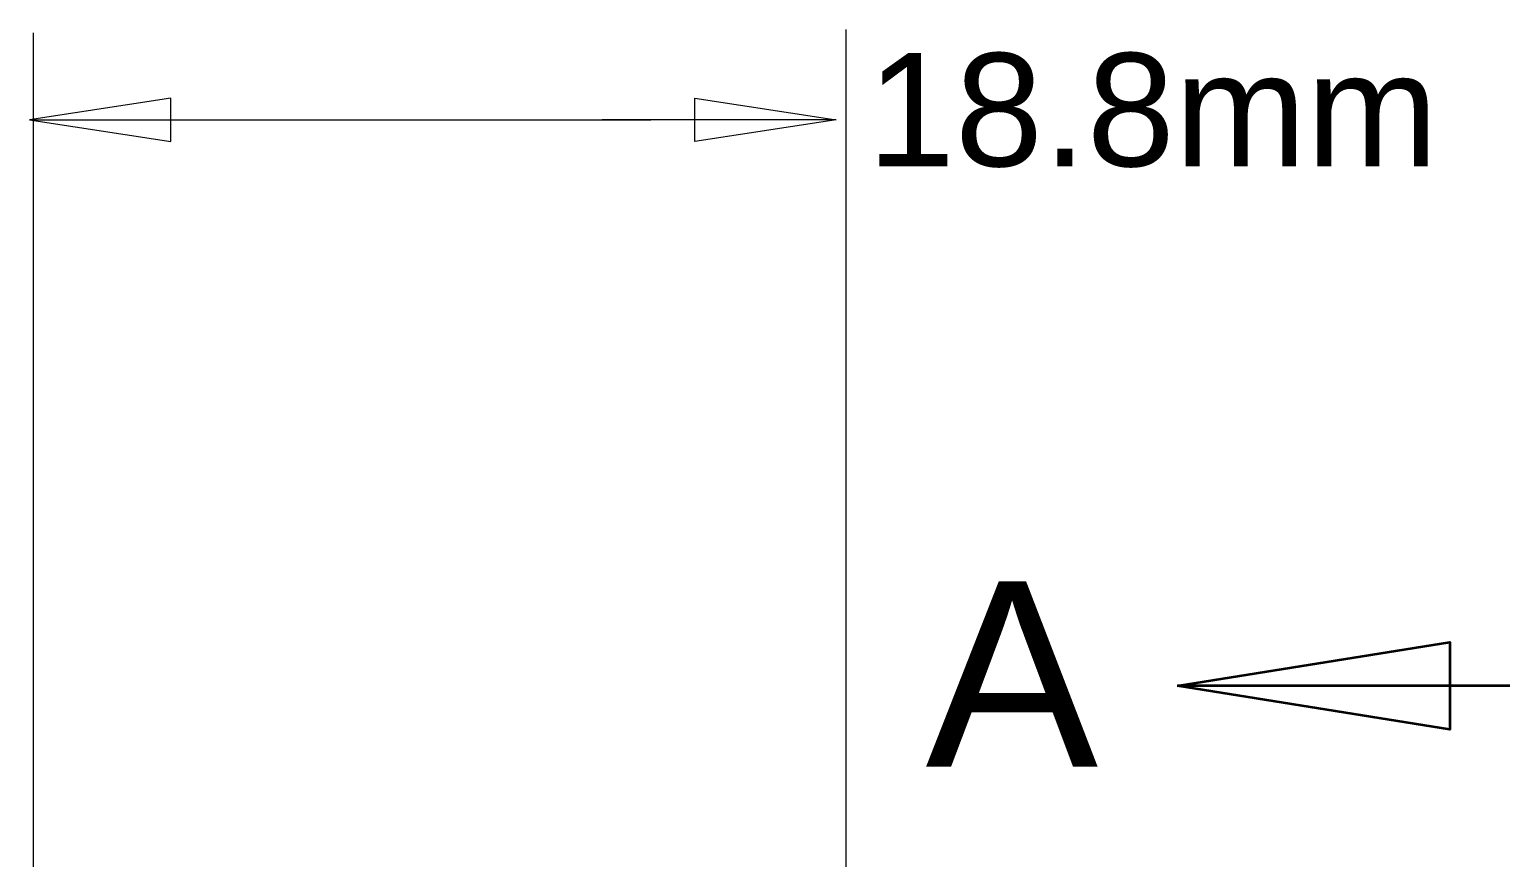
# Model space of a CAD drawing. Header units: inches. Extents: x -3.69 to 3.72, y -4.51 to 4.58.
# Drawn here: x -2.899 to -1.549, y -1.799 to -1.038 of the extents above; entities that cross this region are included whole.
import ezdxf

# ---------------------------------------------------------------- set-up
doc = ezdxf.new("R2010")
doc.units = ezdxf.units.IN
doc.header["$MEASUREMENT"] = 0
doc.layers.add('Default', color=7, linetype='Continuous')

# ---------------------------------------------------------------- blocks, each defined once
blk = doc.blocks.new('block 17')
at = {"layer": 'Default', "color": 150, "true_color": 0x0080ff, "insert": (-2.1303, -1.1653), "char_height": 0.103889, "attachment_point": 7}
blk.add_mtext('\\fArial|b0|i0|c0|p34;\\W1;18.8mm', dxfattribs=at)
blk = doc.blocks.new('block 18')
at = {"layer": 'Default', "color": 7, "true_color": 0xffffff, "insert": (-2.0766, -1.715), "char_height": 0.17, "attachment_point": 7}
blk.add_mtext('\\fArial|b0|i0|c0|p34;\\W1;A', dxfattribs=at)

msp = doc.modelspace()

# ---------------------------------------------------------------- linework, layer by layer
at = {"layer": 'Default', "color": 150, "lineweight": 18, "true_color": 0x0080ff}
for points in [[(-2.8995, -1.1212), (-2.7695, -1.1412), (-2.7695, -1.1012), (-2.8995, -1.1212)], [(-2.8995, -1.1212), (-2.7695, -1.1412), (-2.7695, -1.1012), (-2.8995, -1.1212)], [(-2.1587, -1.1212), (-2.2886, -1.1412), (-2.2886, -1.1012), (-2.1587, -1.1212)], [(-2.1587, -1.1212), (-2.2886, -1.1412), (-2.2886, -1.1012), (-2.1587, -1.1212)], [(-2.8994, -1.1212), (-2.3288, -1.1212)], [(-2.1587, -1.1212), (-2.3736, -1.1212)]]:
    msp.add_lwpolyline(points, dxfattribs=at)
at = {"layer": 'Default', "color": 7, "lineweight": 35, "true_color": 0xffffff}
for points in [[(-1.8453, -1.6409), (-1.5954, -1.6009), (-1.5954, -1.6809), (-1.8453, -1.6409)], [(-1.8453, -1.6409), (-1.5954, -1.6009), (-1.5954, -1.6809), (-1.8453, -1.6409)], [(-1.3455, -1.6409), (-1.8453, -1.6409)]]:
    msp.add_lwpolyline(points, dxfattribs=at)
at = {"layer": 'Default', "color": 150, "lineweight": 18, "true_color": 0x0080ff}
for points in [[(-2.1497, -2.3757), (-2.1497, -2.3267), (-2.1497, -2.2777), (-2.1497, -2.2287), (-2.1497, -2.2041), (-2.1497, -2.1796), (-2.1497, -2.1551), (-2.1497, -2.1307), (-2.1497, -2.1063), (-2.1497, -2.0816), (-2.1497, -2.057), (-2.1497, -2.0321), (-2.1497, -2.006), (-2.1497, -1.9798), (-2.1497, -1.9525), (-2.1497, -1.9244), (-2.1497, -1.8681), (-2.1497, -1.8087), (-2.1497, -1.7477), (-2.1497, -1.6866), (-2.1497, -1.6239), (-2.1497, -1.5611), (-2.1497, -1.4983), (-2.1497, -1.4355), (-2.1497, -1.3742), (-2.1497, -1.2517), (-2.1497, -1.1354), (-2.1497, -1.0382)], [(-2.8957, -2.3789), (-2.8957, -2.3299), (-2.8957, -2.2809), (-2.8957, -2.2319), (-2.8957, -2.2074), (-2.8957, -2.1828), (-2.8957, -2.1584), (-2.8957, -2.1339), (-2.8957, -2.1095), (-2.8957, -2.0849), (-2.8957, -2.0602), (-2.8957, -2.0354), (-2.8957, -2.0094), (-2.8957, -1.9834), (-2.8957, -1.9561), (-2.8957, -1.9281), (-2.8957, -1.872), (-2.8957, -1.8127), (-2.8957, -1.7517), (-2.8957, -1.6907), (-2.8957, -1.628), (-2.8957, -1.5652), (-2.8957, -1.5025), (-2.8957, -1.4396), (-2.8957, -1.3783), (-2.8957, -1.2556), (-2.8957, -1.1391), (-2.8957, -1.0414)]]:
    msp.add_open_spline(points, degree=3, knots=[0, 0, 0, 0, 1, 1, 1, 2, 2, 2, 3, 3, 3, 4, 4, 4, 5, 5, 5, 6, 6, 6, 7, 7, 7, 8, 8, 8, 9, 9, 9, 9], dxfattribs=at)

# ---------------------------------------------------------------- block references
at = {"layer": 'Default'}
for name in ['block 17', 'block 18']:
    msp.add_blockref(name, (0, 0), dxfattribs=at)

doc.saveas('drawing.dxf')
